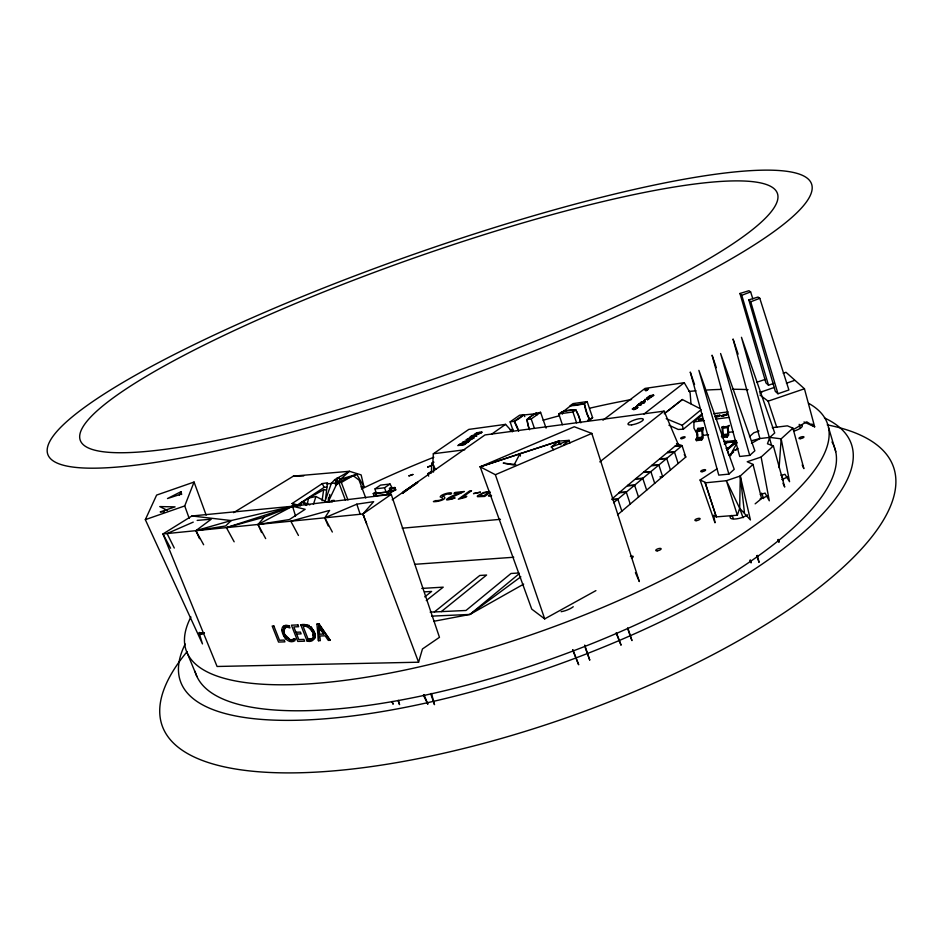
<?xml version="1.0" encoding="UTF-8"?>
<svg xmlns="http://www.w3.org/2000/svg" width="943" height="943" viewBox="0 0 943 943"><rect width="100%" height="100%" fill="white"/><g stroke="black" fill="none" stroke-linecap="round" stroke-linejoin="round"><path stroke-width="1.41" d="M295.63 638.953C287.532 644.729 277.69 627.189 289.136 625.751L289.984 627.932L286.625 627.012M716.845 468.942L700.095 479.999L714.994 522.799L713.733 515.22L716.303 516.87L737.355 515.208L739.666 508.253L740.29 475.979L753.033 464.404L747.221 461.752L761.131 457.037L773.378 445.909L784.706 487.048L782.985 483.287M433.839 462.07L431.67 463.308L431.423 472.785L427.721 473.692L428.676 476.132M433.497 472.089L433.709 465.312M474.883 435.678L471.3 436.609L476.969 435.855L469.968 437.139C470.51 435.654 478.101 433.485 474.553 436.173M641.511 404.512C642.313 404.394 638.494 405.573 637.162 405.514C638.6 404.653 638.234 404.252 640.45 405.042L641.499 404.146L639.884 404.948M318.439 640.721L319.241 624.148L316.942 624.113L318.439 640.721L320.337 640.651L319.783 636.006L325.17 635.818L328.282 640.38L330.203 640.321L320.031 625.303M512.367 431.823L505.554 424.362L468.824 429.395L433.332 453.76L432.778 464.003L434.051 467.292L435.937 469.213M637.68 405.219L639.307 404.83M779.118 467.716L781.169 438.837L792.933 428.146L803.884 468.624L802.198 464.958M478.514 433.756C478.867 430.81 483.594 433.509 478.03 433.426M328.506 497.833L328.176 501.994L337.311 482.757L334.765 479.622L349.464 471.288L361.134 474.895L363.892 486.564L361.157 487.107M297.351 505.943L292.071 503.55L322.223 483.606L327.527 482.769L325.335 500.509L331.347 483.358L334.765 479.622L336.604 482.828L337.311 482.757L335.048 483.9M337.04 478.042L336.604 482.828L356.784 474.341L363.892 486.564L361.228 486.777M307.123 641.099L314.479 638.376C316.612 630.619 308.573 622.604 300.734 624.808L307.123 641.099C314.432 643.267 317.579 634.828 312.946 629.83M283.76 630.914L284.338 626.128L289.136 625.751L285.906 625.233L283.478 626.034A8.782 5.469 53.9 0 0 281.945 629.924C282.098 635.936 288.511 644.812 295.006 640.662L294.31 638.894M284.857 637.668L283.454 633.331L284.338 626.128L285.47 628.675M322.082 500.768L323.638 489.771L326.372 489.936M319.241 624.148L318.581 626.081L323.873 634.026L318.781 627.248L319.241 624.148L319.524 634.191L323.873 634.026L319.241 624.148L316.942 624.113M328.659 501.546L329.791 494.45M307.088 504.918L308.55 498.104L323.638 489.771M199.362 632.399L199.138 633.213L200.246 634.356L200.435 633.696M391.156 492.187L395.754 489.853L394.881 487.496L390.202 489.889L391.156 492.187L389.4 494.262L374.135 495.924L373.263 493.578L375.903 492.069M418.574 662.21L422.464 648.961L439.462 637.315L391.239 494.344L292.542 506.25L191.936 515.974L162.962 533.962L217.079 666.477L418.574 662.21L362.914 514.006L373.664 501.676L356.819 504.175L324.793 517.813L328.223 525.923M702.653 430.409L703.407 427.91L697.938 428.358L696.535 430.857L697.066 437.811L695.922 439.285L696.405 440.617L701.639 439.992L703.136 438L702.653 430.409L697.384 431.481L697.867 438.613L696.405 440.617M313.418 504.364L315.952 496.501L327.186 502.324M292.99 507.051L295.666 505.554L300.558 505.648L301.949 501.652L309.787 504.929M481.944 432.224L478.773 433.98L474.4 434.193L477.17 432.672L481.897 432.106L480.883 433.143M466.856 441.501L468.671 441.289L466.243 442.632C477.488 436.774 456.612 445.827 464.805 441.277L461.94 443.033L466.844 441.513M189.201 518.379L184.722 505.931L194.058 482.05L156.621 495.087L145.328 519.652L202.474 643.904L199.138 633.213L204.407 632.918L200.246 634.356M462.989 442.821L463.72 442.562L463.013 442.326M179.347 495.264L181.08 491.657L167.489 498.541L180.714 494.238M587.807 420.566L592.605 417.69L587.147 401.588L573.049 403.604L570.209 405.631L584.389 403.628L587.147 401.588M723.234 414.826L724.955 414.496L721.76 416.193L724.071 415.627M717.859 416.429L719.297 416.04L717.258 416.759L719.556 416.205M697.384 431.481L698.327 429.725L703.407 427.91L701.804 430.244L702.299 437.139L701.144 438.672L695.922 439.285M592.605 417.69L589.764 420.036M721.866 437.611L727.218 436.986L728.691 435.006L728.196 427.297L729.245 425.376L727.418 426.425L722.02 427.096L722.515 434.747L727.878 434.016L727.418 426.425M725.356 444.389L727.395 441.383L735.776 440.416M731.273 454.88L730.495 454.75L737.226 442.538M727.301 414.413L725.473 415.12M719.91 415.309L718.483 415.757M329.626 510.363L324.793 517.813L332.337 532.029M299.497 505.318L301.949 501.652L305.461 503.904M416.004 483.83L402.296 493.413L403.333 491.869L416.735 483.122M721.383 436.279L726.735 435.654L727.878 434.016M477.83 433.096C473.209 435.147 478.219 432.389 477.017 433.002M652.344 395.2L653.711 395.388L649.986 396.531C647.593 396.956 649.916 395.317 651.967 395.494M729.764 456.106L733.866 450.318L737.709 449.057M736.495 441.902L727.183 450.035L727.595 448.55L728.444 448.927L727.183 450.035L728.845 455.328M468.706 441.63L467.174 442.515L469.166 441.289M646.309 389.129L645.413 390.319L645.896 390.885C654.041 386.147 639.613 391.109 647.169 389.777M633.837 408.814C630.902 411.726 642.525 405.82 632.211 409.038L634.651 407.789C638.105 405.608 638.47 408.602 633.955 408.319L633.955 408.319M529.058 429.018L526.96 419.564L534.693 413.612L540.575 412.303L546.08 428.134M265.667 538.606L258.028 524.473L264.264 517.129L292.542 506.25L305.155 509.303L289.383 519.558L258.028 524.473L261.588 532.559M724.542 414.79L722.986 415.179M462.895 442.597L463.661 441.866M635.841 406.881L634.427 408.26M639.036 404.983L638.305 405.242M728.88 474.105L734.208 469.319L698.881 370.375L728.88 474.105L718.766 475.119L690.252 372.049L694.555 384.508M749.732 455.386L754.86 450.789L720.593 353.507L749.732 455.386L739.736 456.471L712.083 355.193L716.303 367.629M335.696 485.515L338.843 482.722L341.331 482.486L353.083 475.578L359.059 480.117L365.766 498.034M705.199 482.84L716.303 516.87L705.199 482.84L726.393 480.706L740.29 475.979L750.428 519.958L739.666 508.253L726.393 480.706L737.355 515.208M730.495 454.75L733.666 451.968M735.764 450.117L737.874 448.255M749.473 436.609L753.846 432.766L759.021 430.998M736.483 440.817L727.595 448.55L728.302 448.479M724.271 444.094L727.395 441.383L725.992 442.019M640.922 402.944C649.727 402.979 638.835 403.191 638.494 404.229L640.403 403.18M642.171 401.706C643.951 402.567 641.381 400.704 640.922 402.661L640.45 402.732C643.02 400.504 648.619 401.848 642.749 402.036M617.582 514.76L685.761 457.049L682.084 445.638L676.496 443.587M649.656 396.107L650.364 395.518M726.381 414.342C729.304 413.388 720.912 417.725 726.134 414.236C730.047 414.001 724.554 415.344 726.475 414.991M721.584 415.663L720.487 415.674M722.633 415.969L721.937 415.828M716.55 416.735L715.1 416.782M613.551 502.737L682.084 445.638L675.223 445.98L659.794 458.769L666.701 458.463L670.449 470.015M719.839 415.368L717.434 416.393M433.945 621.272L469.944 614.435L519.039 573.827M611.995 498.953L627.59 485.445L634.592 485.209L638.505 497.044M627.59 485.445L643.916 471.913L650.87 471.641L654.701 483.335M643.916 471.913L659.794 458.769M675.223 445.98L677.652 444.53A3.206 0.896 -17.6 0 0 677.498 443.575M666.218 418.668L682.225 425.293L701.073 409.733M664.874 413.105L682.343 399.537L699.235 408.201M697.667 434.959L693.965 428.157L693.895 421.875L701.969 415.226M755.143 503.845L761.567 498.564L753.033 464.404M668.917 425.175L678.229 429.466L683.38 429.171L702.205 413.741M563.442 444.978L569.136 440.346L569.843 443.127M722.656 415.957L723.8 415.462L722.373 415.863M735.493 442.621L729.057 447.866L726.275 448.267L729.057 447.866L736.342 441.348L725.285 442.715L736.566 441.748M441.277 611.63L486.6 575.03L479.787 575.466L434.381 611.948M373.263 493.578L388.516 491.892L390.202 489.889M402.296 493.413L404.394 491.751L403.58 492.517L403.333 491.869M551.301 446.994L558.775 441.076L569.136 440.346L551.301 446.994L553.789 449.681M599.795 461.881L664.096 411.136L678.005 443.811M426.271 600.561L443.222 587.159L421.792 588.42M664.273 413.8L682.343 399.537M424.739 596.86L431.623 591.45L424.539 591.85M643.975 414.036L684.253 382.693L690.111 392.748L690.983 403.781M634.993 409.309C633.225 408.331 632.977 410.806 636.843 408.189L632.564 408.767M644.776 399.419L648.572 398.889M635.947 407.093L635.169 407.871L637.963 407.329L635.122 407.73L637.162 407.447L635.947 407.093L635.169 407.871M650.328 396.272L649.067 396.496L652.745 395.718M602.942 420.201L645.047 388.41L684.253 382.693M589.846 419.859L587.017 413.458L584.389 403.628M199.527 538.653L195.873 530.673L211.244 519.204L197.17 520.395M490.301 492.281L484.749 496.431L477.571 496.702A4.927 1.344 -19.6 0 1 477.677 495.7L483.535 492.541L489.617 491.468L483.912 495.723C475.036 497.35 485.032 491.209 488.403 492.376M587.713 420.319A30.742 7.615 -18.4 0 0 589.069 420.024L589.41 419.305A30.801 17.893 82 0 1 584.436 404.453L583.67 403.887A30.824 7.344 -18.4 0 1 570.751 405.714L570.421 406.433M760.011 393.314L762.357 391.569L774.403 387.396M431.717 616.133L469.944 614.435L520.831 576.798M562.37 424.727L558.763 413.942C563.384 410.064 570.043 409.946 575.819 409.887L578.978 416.382L580.817 422.841M570.645 405.738L562.028 412.504A31.602 19.19 82.6 0 1 562.676 413.706M558.763 413.942L572.931 411.973L575.819 409.887M526.96 419.564L531.192 418.963L540.575 412.303M329.567 502.171L331.842 500.568L334.246 500.379L331.806 502.018M297.811 505.66L308.55 498.104L315.952 496.501M491.515 434.24L505.554 424.362M510.128 421.875L519.558 415.25L523.707 414.637L514.241 421.309L510.128 421.875L513.275 431.092M392.182 499.79L485.02 434.935L664.096 411.136M461.221 444.766L463.614 443.505L461.917 444.672M391.239 494.344L362.914 514.006L162.962 533.962L170.589 548.237M390.025 484.03L384.532 487.79L386.147 492.187L376.009 493.295L375.066 488.863L380.559 485.103L390.025 484.03L392.205 488.014L386.654 492.187L387.432 494.309M649.916 395.765L649.491 396.225L650.587 395.977M297.234 505.106L324.144 487.378L326.773 487.071M536.591 415.003A31.001 23.646 53.8 0 1 536.414 413.647L523.495 415.003A30.282 7.155 -19.3 0 1 514.866 421.073L514.713 421.969A30.353 22.373 54.9 0 1 518.697 431.175M233.593 512.65L293.391 476.132L349.464 471.288L336.604 482.828L337.865 477.7L340.753 479.138L356.784 474.341M427.721 473.692L431.01 471.689M374.135 495.924L376.505 494.486M652.709 395.966L653.699 395.188L650.599 395.977M720.039 415.368L718.731 415.403M751.465 443.363L759.893 438.542L769.783 437.399L781.169 438.837L789.562 481.696L784.93 474.282L781.075 475.543M793.157 429.619L806.736 421.827L814.646 426.814L804.45 388.775L785.99 372.285L783.22 373.239M469.944 614.435L523.671 584.13M635.417 572.625L639.33 581.56L591.827 433.426L574.275 426.755L480.176 466.82L531.734 609.107L544.7 618.891L595.917 590.613M645 401.647L643.256 401.777M643.055 403.144L641.311 403.274M258.028 524.473L292.542 506.25L295.536 516.033M701.557 419.458C704.633 416.276 692.48 421.91 702.924 419.376L698.916 420.283M651.884 395.589L650.705 396.131M637.162 405.514L638.14 405.466M722.02 427.096L723.587 426.401M648.147 397.286C643.586 400.127 656.858 395.624 648.041 397.144C641.865 401.129 658.332 395.152 648.536 396.956M193.244 522.116L167.064 533.549L174.29 548.036M560.944 444.848L558.775 441.076L480.176 466.82L495.37 474.706L591.827 433.426M431.67 463.308L433.603 462.506M750.628 291.917L748.954 290.715L739.949 293.473L741.764 295.3L750.628 291.917L752.856 298.919M748.813 299.874L750.722 301.784L759.799 298.318L788.902 389.978L777.975 393.761L775.323 391.369L748.813 299.874L758.042 297.057L759.799 298.318M562.205 411.843L562.37 411.785A31.791 7.85 -18.8 0 1 575.324 409.981L576.102 410.547A31.826 19.119 82.6 0 1 580.381 421.839M535.966 413.223L535.824 413.282A31.202 7.556 -18.8 0 0 527.243 419.376L527.09 420.272A31.237 23.681 53.8 0 0 529.553 429.737M145.328 519.652L184.722 505.931M716.421 416.252C721.419 413.859 711.871 417.266 717.081 416.028L714.971 416.653M739.949 293.473L765.964 382.929L768.498 385.216L773.838 383.365M786.438 383.223L794.466 380.442M199.727 634.674L204.372 633.071L199.138 633.213M756.852 382.245L765.186 379.404M759.987 395.058L768.132 401.164L804.45 388.775M480.176 466.82L558.775 441.076L559.022 443.988M760.247 494.662L765.091 493.083L769.299 500.804L761.131 457.037M234.159 541.801L226.403 527.632L292.542 506.25L231.212 520.548L195.873 530.673L203.641 544.748M477.123 433.921L476.639 433.98M328.235 510.752L290.798 521.208L298.436 535.447M226.403 527.632L264.264 517.129M751.559 440.746L759.893 438.542L733.053 338.997L738.121 354.167M291.481 640.038L294.24 639.319M417.855 482.344L416.806 482.462L417.042 483.099M476.132 434.157L477.252 433.886M286.248 636.996L290.527 640.085L294.357 639.236M728.196 427.297L722.81 428.393L723.316 435.595M394.881 487.496L390.048 488.203M290.244 639.908L294.287 639.201M309.257 625.739L303.151 626.529L308.149 639.26L312.18 638.517A6.047 3.796 53.6 0 0 313.276 635.759C313.17 628.757 306.569 625.857 300.734 624.808L309.245 625.398M195.873 530.673L225.613 525.982L231.212 520.548L191.936 515.974M308.149 639.26L314.479 638.376L313.1 634.45M634.333 408.036L633.342 408.166L634.38 408.166M637.633 407.588L633.661 407.93M326.856 483.959L337.311 482.757M697.066 437.811L702.299 437.139M713.568 413.741L728.067 411.891M693.895 421.875L704.079 420.578M715.713 419.093L728.798 417.431M433.332 453.76L464.746 449.776M772.27 427.686L787.358 425.835L792.933 428.146M702.724 435.43L708.547 434.735M728.927 432.295L733.289 431.776M696.535 430.857L701.804 430.244M675.365 446.416L682.084 445.638M667.703 452.77L674.445 452.003L678.158 463.484M375.066 488.863L384.532 487.79M389.306 488.344L392.205 488.014M659.935 459.206L666.701 458.463M652.049 465.748L658.839 465.005L662.634 476.628L659.959 476.899M644.057 472.36L650.87 471.641M635.959 479.079L642.784 478.384L646.662 490.148M759.528 391.864L762.357 391.569M627.732 485.893L634.592 485.209M619.398 492.812L626.27 492.14L630.242 504.045M612.313 499.696L617.842 499.165L621.85 511.153M402.237 528.21L500.462 519.322M715.784 416.5L717.47 415.58L716.763 415.58M491.574 495.818L488.486 495.935L490.855 494.922M393.644 490.006L395.754 489.853M699.27 420.036L698.963 420.012M414.566 564.327L513.758 557.242M518.85 572.979L511 573.485L465.983 610.475L430.161 612.137M667.561 452.322L674.445 452.003M651.908 465.3L658.839 465.005M295.925 632.27L300.428 632.093L301.135 633.873L296.632 634.05M635.806 478.631L642.784 478.384M619.245 492.352L626.27 492.14M612.196 499.33L617.842 499.165M293.391 476.132L303.705 475.944M164.459 511.86L160.216 511.908L175.068 506.863L159.768 506.58L167.536 510.493M523.554 414.967L524.072 415.368A30.129 22.349 54.9 0 1 524.791 416.641M636.49 407.305L637.162 407.447M515.786 464.581L503.22 463.119L514.018 465.064L520.135 453.442L520.406 456.07M292.071 503.55L300.558 505.648M640.214 403.203L640.698 403.274M773.378 445.909L767.461 443.776L769.783 437.399L774.722 432.978L741.469 337.299L771.657 445.744M700.095 479.999L705.623 482.462M803.99 421.969L814.646 426.814L811.911 423.926M301.949 501.652L306.098 505.448M281.945 629.924L283.454 633.331L290.527 640.085M310.106 628.58L314.891 634.556L314.927 637.751M318.687 624.03L330.203 640.321M684.253 454.597L685.761 457.049M514.241 421.309L518.355 430.762M322.223 483.606L324.144 487.378M391.864 701.604L393.172 704.221L392.076 701.509M423.36 695.085L427.863 704.221L424.079 694.767M311.273 626.789L314.891 634.556M313.276 635.759L314.479 638.376M561.592 411.867L562.452 413.741M283.454 633.331L286.118 639.154M364.033 516.587L362.914 514.006L366.627 523.577M187.268 653.122L196.91 676.52M572.649 650.01L578.672 664.768L572.908 649.727M616.121 632.942L621.083 645.212L616.463 632.942M732.251 515.845L733.324 518.532M750.015 560.201L751.088 562.888L750.322 560.095M341.331 482.486L347.943 499.979M338.843 482.722L345.456 500.261M701.144 438.672L701.639 439.992M375.349 493.425L376.139 495.535M388.516 491.892L389.4 494.262M726.735 435.654L727.218 436.986M194.058 482.05L206.163 515.137M585.297 647.829L589.776 660.183L584.695 645.095M739.666 508.253L743.06 517.731M756.64 555.627L759.068 562.393L757.382 555.368M627.555 628.321L631.951 640.603L627.814 628.05M398.064 700.472L399.561 704.633L398.417 700.425M761.649 493.071L763.571 498.541M778.034 539.549L778.989 542.284L778.317 539.443M430.621 693.6L434.499 704.645L431.505 693.459M781.382 474.565L783.303 480.093M531.192 418.963L534.41 428.299M495.37 474.706L544.7 618.891M572.931 411.973L576.586 422.829M356.819 504.175L360.061 513.935M768.132 401.164L776.784 427.379M828.496 427.403L835.746 451.709M741.764 295.3L768.498 385.216M682.225 425.293L683.38 429.171M750.722 301.784L777.975 393.761M697.938 428.358L698.327 429.725M799.204 424.326L800.371 428.511M181.08 491.657L181.657 494.497M536.39 412.869L536.732 414.955M740.29 475.979L744.451 512.65M827.211 424.857A387.879 127.435 -19.5 0 1 570.421 716.385A387.879 127.435 -19.5 0 1 187.174 651.566M824.453 417.949A355.841 110.213 -19.5 0 1 552.197 666.63A355.841 110.213 -19.5 0 1 185.205 644.022M831.974 441.961A338.82 104.744 -19.5 0 1 555.533 657.46A338.82 104.744 -19.5 0 1 195.024 671.263M808.764 403.404A340.105 100.335 -19.5 0 1 532.135 634.462A340.105 100.335 -19.5 0 1 190.91 616.981M361.417 489.028A340.105 100.335 -19.5 0 1 433.839 457.237M510.116 430.102A340.105 100.335 -19.5 0 1 512.862 429.23M543.097 420.224A340.105 100.335 -19.5 0 1 559.529 415.722M589.54 408.236A340.105 100.335 -19.5 0 1 631.562 399.502M688.956 391.428A340.105 100.335 -19.5 0 1 696.005 390.803M707.061 390.013A340.105 100.335 -19.5 0 1 721.336 389.4M732.605 389.259A340.105 100.335 -19.5 0 1 748.023 389.648M630.407 556.441A2.817 0.943 -18.1 0 1 633.166 556.441A2.817 0.943 -18.1 0 1 631.409 558.067M723.752 441.63A2.464 0.707 -17.1 0 1 726.275 441.465A2.464 0.707 -17.1 0 1 724.872 442.715M801.196 424.821A9.925 2.853 -16.4 0 1 793.782 431.163M787.464 476.828A9.807 3.053 -16.4 0 1 781.83 479.48M767.248 495.9A9.984 3.183 -16.6 0 1 760.176 498.776M747.528 514.866A10.161 3.324 -16.8 0 1 734.562 519.039A10.161 3.324 -16.8 0 1 731.285 515.42M573.261 606.738A11.493 4.008 -19.1 0 1 561.12 611.701M431.599 465.642L427.686 466.985L431.599 465.642M442.656 495.924C450.059 498.93 436.574 502.277 433.391 501.582L435.713 500.592A8.923 2.381 -19.9 0 0 438.79 500.403C441.76 500.214 444.931 497.751 440.157 496.902C440.805 493.837 455.292 491.008 450.789 494.203L446.734 494.061L442.656 495.924M412.881 474.47L408.956 475.873L412.881 474.47M466.926 439.721L469.154 439.898L472.891 438.295A2.511 0.601 -19.5 0 0 473.021 437.823L469.437 438.283L466.926 439.721M448.491 498.812L450.082 499.283L455.115 497.916C435.749 504.163 454.243 493.967 461.221 492.576L453.972 493.342L455.186 492.446L464.392 491.48L448.491 498.812M473.763 438.071L470.392 439.851L466.078 440.428A3.631 0.872 -19.5 0 1 466.302 439.662L469.744 437.917L473.869 437.387A3.607 0.872 -19.5 0 1 473.763 438.071M649.279 398.347L647.499 399.714L649.279 398.347M637.562 405.855L636.596 406.598L637.562 405.855M644.871 400.256L643.916 400.987L644.871 400.256M416.016 483.17L404.429 491.928L404.252 491.185L416.016 483.17M480.364 492.187L473.563 493.578L480.364 492.187M471.476 490.725L461.987 497.692L466.797 496.36L465.429 497.362L458.333 499.224L469.661 490.914L471.476 490.725M466.031 443.057L464.109 444.389L459.111 445.037L460.927 443.788L460.231 443.87L457.779 445.579L464.168 444.754L466.738 442.962L466.031 443.057M638.069 404.818L638.776 404.464L638.069 404.818M391.71 491.35L389.824 491.551L393.396 491.291L391.71 491.35M273.835 625.952L272.173 626.034L278.539 642.065L284.916 641.853L284.22 640.085L279.505 640.25L273.835 625.952M297.929 624.926L291.422 625.197L297.799 641.417L304.636 641.181L303.929 639.401L298.813 639.578L293.827 626.918L298.636 626.718L297.929 624.926M251.746 442.562A405.113 66.446 -19.5 0 0 811.888 185.099A405.113 66.446 -19.5 0 0 225.365 329.838A405.113 66.446 -19.5 0 0 251.746 442.562M260.303 430.715A369.774 60.387 -19.5 0 0 777.904 195.625A369.774 60.387 -19.5 0 0 248.292 324.086A369.774 60.387 -19.5 0 0 260.303 430.715M696.205 520.666A2.758 0.896 -17.3 0 0 700.13 518.744A2.758 0.896 -17.3 0 0 696.111 519.086A2.758 0.896 -17.3 0 0 696.205 520.666M702.146 471.689A2.546 0.754 -17.3 0 0 705.612 469.92A2.546 0.754 -17.3 0 0 701.769 470.427A2.546 0.754 -17.3 0 0 702.146 471.689M657.236 550.83A2.829 0.943 -17.8 0 0 661.137 548.791A2.829 0.943 -17.8 0 0 656.941 549.215A2.829 0.943 -17.8 0 0 657.236 550.83M800.395 438.648A2.581 0.754 -16.2 0 0 803.943 436.927A2.581 0.754 -16.2 0 0 800.053 437.375A2.581 0.754 -16.2 0 0 800.395 438.648M681.883 438.625A2.369 0.66 -17.5 0 0 685.113 437.01A2.369 0.66 -17.5 0 0 681.577 437.528A2.369 0.66 -17.5 0 0 681.883 438.625M631.727 424.833A8.063 2.098 -18 0 0 643.338 419.47A8.063 2.098 -18 0 0 631.881 420.979A8.063 2.098 -18 0 0 631.727 424.833"/></g></svg>
